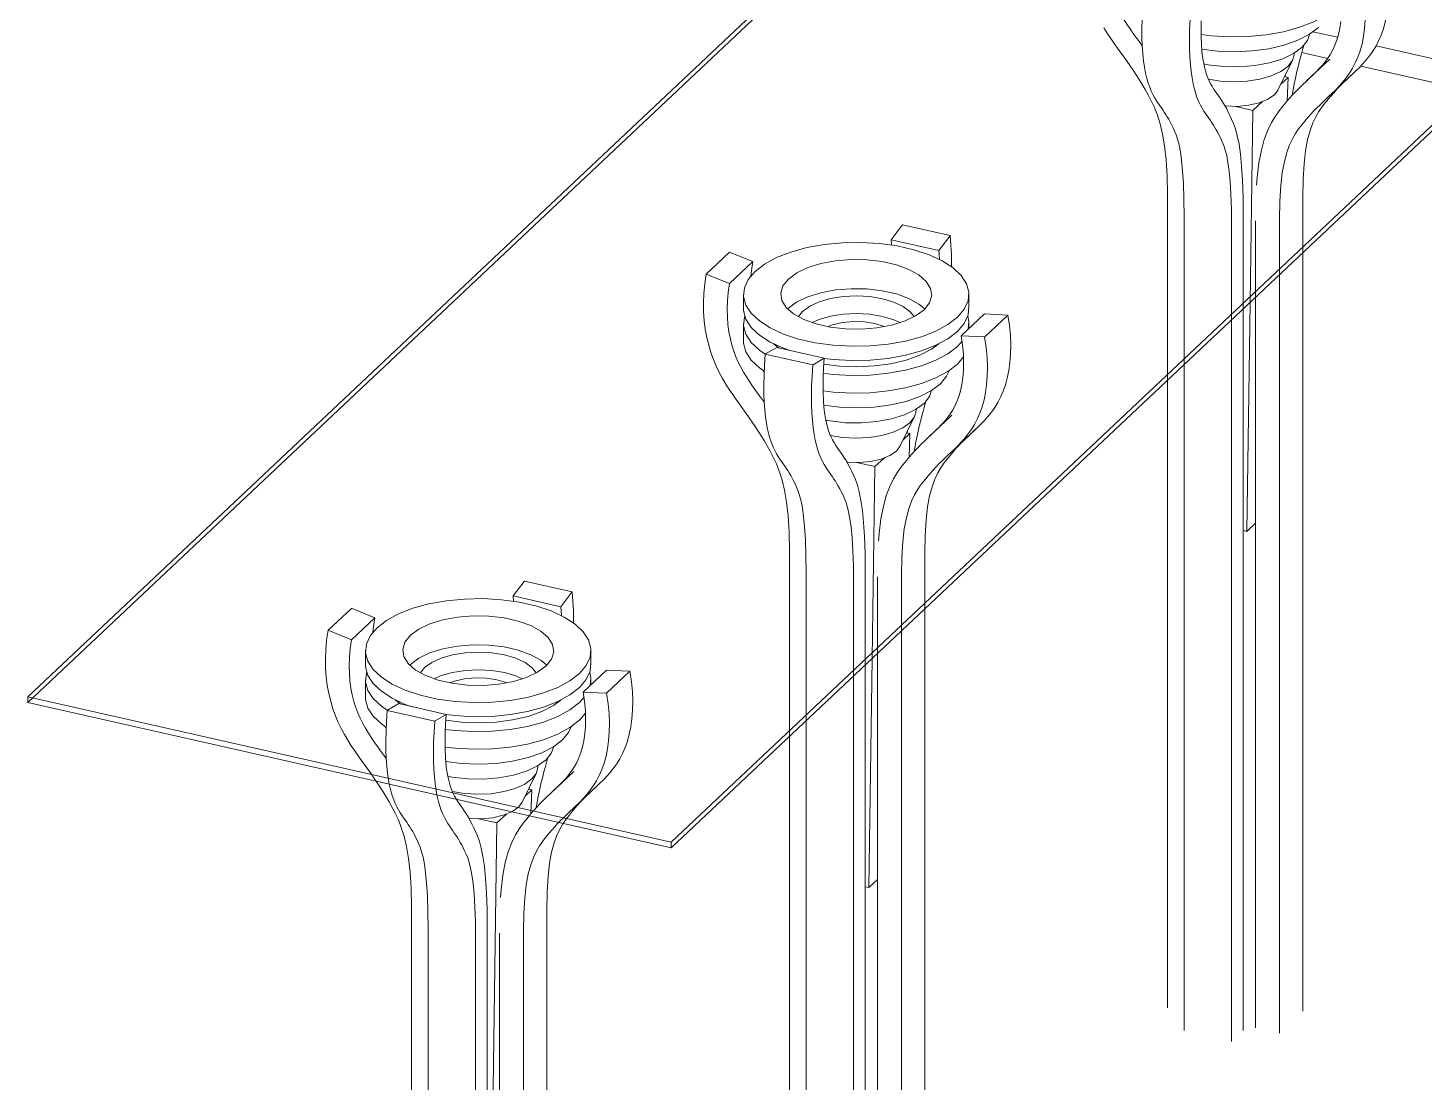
# Model space of a CAD drawing. Header units: millimetres. Extents: x -37866 to 44733, y -22737 to 33386.
# Drawn here: x -10942 to -5679, y -17007 to -13034 of the extents above; entities that cross this region are included whole.
import ezdxf

# ---------------------------------------------------------------- set-up
doc = ezdxf.new("R2010")
doc.units = ezdxf.units.MM
doc.layers.add('A-GENM', color=13, linetype='Continuous', lineweight=9)
doc.layers.add('A-GLAZ-CURT', color=52, linetype='Continuous', lineweight=9)

# ---------------------------------------------------------------- blocks, each defined once
blk = doc.blocks.new('water view - water view-248773-_3D_')
at = {"layer": 'A-GENM'}
for p, q in [((-6097.9, -13048.5), (-6004.7, -13069.6)), ((-5860.1, -13102.2), (-5415.4, -13202.7)), ((-6042.4, -13149.7), (-6140.4, -13127.6)), ((-5491.4, -13274.3), (-5917.7, -13177.9))]:
    blk.add_line(p, q, dxfattribs=at)
blk = doc.blocks.new('Family8 - COLUMN-V61-_3D_')
at = {"layer": 'A-GENM'}
for p, q in [((-6230.1, -13269.4), (-6174.8, -13156.8)), ((-6169.3, -13133.8), (-6169.3, -13129.5)), ((-6034.5, -13151.6), (-6122.3, -13234.4)), ((-6031.6, -13286.4), (-5943.8, -13203.6)), ((-6218.7, -13246.1), (-6192, -13221)), ((-6192, -13221), (-6204.9, -13218)), ((-6201.2, -13210.4), (-6202.9, -13218)), ((-6192, -13221), (-6195.7, -13310.3)), ((-6324, -13345.3), (-6288.7, -13312)), ((-6229.1, -13267.2), (-6243.1, -13286.5)), ((-6393.3, -13329.6), (-6324, -13345.3)), ((-6334.4, -14068.6), (-6324, -13345.3)), ((-6646.6, -13660.8), (-6646.6, -14362.7)), ((-6136.5, -13673.4), (-6136.5, -13882.1)), ((-6584, -14303.7), (-6584, -13746.9)), ((-6404.6, -13787.4), (-6404.6, -14134.7)), ((-6360.7, -14093.3), (-6360.7, -13745.9)), ((-6314.1, -14049.4), (-6314.1, -13760.9)), ((-6224.3, -13964.8), (-6224.3, -13756.2)), ((-6136.5, -13882.1), (-6136.5, -16739.9)), ((-6224.3, -16822.7), (-6224.3, -13964.8)), ((-6314.1, -16802.4), (-6314.1, -14049.4)), ((-6360.7, -16812.4), (-6360.7, -14093.3)), ((-6346.9, -14931.9), (-6334.4, -14068.6)), ((-6404.6, -14134.7), (-6404.6, -16853.9)), ((-6584, -16813.4), (-6584, -14303.7)), ((-6646.6, -14362.7), (-6646.6, -16727.2)), ((-6346.9, -14931.9), (-6360.7, -14928.8)), ((-6314.1, -14901), (-6346.9, -14931.9))]:
    blk.add_line(p, q, dxfattribs=at)
for points in [[(-6886.2, -13034.1, 0), (-6873.4, -13054.5, 0), (-6860.4, -13073.9, 0), (-6847.4, -13092.5, 0), (-6834.6, -13110.4, 0), (-6822.1, -13127.7, 0), (-6810.1, -13144.5, 0), (-6798.4, -13161.1, 0), (-6786.9, -13177.6, 0), (-6775.6, -13194.2, 0), (-6764.4, -13211.2, 0), (-6753.3, -13228.8, 0), (-6742, -13247.2, 0), (-6730.6, -13266.5, 0), (-6719, -13287.1, 0), (-6707.2, -13309.4, 0), (-6695.6, -13334.3, 0), (-6684.5, -13362.8, 0), (-6674.3, -13395.9, 0), (-6665.2, -13434.3, 0), (-6657.5, -13479.1, 0), (-6651.7, -13531.1, 0), (-6647.9, -13591.4, 0), (-6646.6, -13660.8, 0)], [(-6741.2, -13103.1, 0), (-6747.1, -13094.9, 0), (-6759.9, -13077.1, 0), (-6772.7, -13059.4, 0), (-6785, -13041.9, 0), (-6797, -13024.4, 0), (-6808.4, -13006.7, 0), (-6819.3, -12988.7, 0), (-6829.5, -12970.3, 0), (-6839, -12951.1, 0), (-6847.8, -12931.1, 0), (-6855.9, -12909.9, 0), (-6863, -12887.4, 0), (-6869.2, -12863.1, 0), (-6874.3, -12837.4, 0), (-6878.1, -12810.2, 0), (-6880.4, -12781.6, 0), (-6881.1, -12751.7, 0), (-6880, -12720.6, 0), (-6877, -12688.4, 0), (-6871.8, -12655, 0)], [(-5822.8, -12774, 0), (-5817.1, -12813.7, 0), (-5813.5, -12851.4, 0), (-5812.2, -12887.3, 0), (-5812.8, -12921.2, 0), (-5815.3, -12953.2, 0), (-5819.4, -12983.3, 0), (-5825.2, -13011.3, 0), (-5832.3, -13037.4, 0), (-5840.8, -13061.5, 0), (-5850.4, -13083.6, 0), (-5860.9, -13103.8, 0), (-5872.3, -13122.4, 0), (-5884.3, -13139.4, 0), (-5896.9, -13155.1, 0), (-5909.7, -13169.6, 0), (-5922.7, -13183.2, 0), (-5935.7, -13195.9, 0), (-5948.5, -13208.1, 0), (-5956.4, -13215.5, 0)], [(-5992.8, -13010.2, 0), (-5996.6, -13035.7, 0), (-6001.7, -13059.2, 0), (-6007.9, -13080.6, 0), (-6015, -13099.9, 0), (-6023, -13117.5, 0), (-6031.9, -13133.5, 0), (-6041.4, -13148.3, 0), (-6051.6, -13162.2, 0), (-6062.5, -13175.2, 0), (-6073.9, -13187.7, 0), (-6085.8, -13199.8, 0), (-6098.2, -13211.8, 0), (-6111, -13223.7, 0), (-6123.8, -13235.7, 0), (-6136.4, -13247.8, 0), (-6149, -13260, 0), (-6161.5, -13272.6, 0), (-6173.9, -13285.7, 0), (-6186.5, -13299.6, 0), (-6199.1, -13314.2, 0), (-6211.9, -13329.8, 0), (-6224.8, -13346.6, 0), (-6239, -13366.5, 0), (-6253.8, -13390.7, 0), (-6268.2, -13420, 0), (-6281.3, -13454.6, 0), (-6292.5, -13495.2, 0), (-6301.6, -13542.5, 0), (-6308.4, -13597.7, 0), (-6310.7, -13626.5, 0)], [(-6224.3, -13756.2, 0), (-6223, -13687.4, 0), (-6219.2, -13628.8, 0), (-6213.4, -13579.4, 0), (-6205.7, -13538.1, 0), (-6196.6, -13503.8, 0), (-6186.3, -13475.4, 0), (-6175.3, -13451.9, 0), (-6163.7, -13432.2, 0), (-6151.9, -13415.2, 0), (-6140.3, -13399.9, 0), (-6128.9, -13385.7, 0), (-6117.6, -13372.5, 0), (-6106.4, -13359.9, 0), (-6095.3, -13348, 0), (-6084, -13336.4, 0), (-6072.5, -13325.1, 0), (-6060.8, -13313.8, 0), (-6048.8, -13302.4, 0), (-6036.3, -13290.8, 0), (-6023.5, -13278.7, 0), (-6010.5, -13265.9, 0), (-5997.5, -13252.4, 0), (-5984.7, -13237.8, 0), (-5972.2, -13222.1, 0), (-5960.1, -13205.1, 0), (-5948.7, -13186.6, 0), (-5938.2, -13166.3, 0), (-5928.6, -13144.2, 0), (-5920.1, -13120.2, 0), (-5913, -13094.1, 0), (-5907.2, -13066, 0), (-5903.1, -13036, 0), (-5900.6, -13004, 0)], [(-6584, -13746.9, 0), (-6584.6, -13678.4, 0), (-6586.5, -13620.7, 0), (-6589.3, -13572.7, 0), (-6593.1, -13533.2, 0), (-6597.5, -13501, 0), (-6602.6, -13475, 0), (-6608, -13454.1, 0), (-6613.7, -13437.2, 0), (-6619.4, -13423, 0), (-6625.1, -13410.4, 0), (-6630.7, -13398.9, 0), (-6636.2, -13388.3, 0), (-6641.7, -13378.4, 0), (-6647.2, -13369, 0), (-6652.7, -13360.1, 0), (-6658.3, -13351.5, 0), (-6664, -13343, 0), (-6669.9, -13334.5, 0), (-6676, -13325.7, 0), (-6682.3, -13316.6, 0), (-6688.7, -13307, 0), (-6695, -13296.5, 0), (-6701.3, -13284.9, 0), (-6707.4, -13272.2, 0), (-6713.3, -13258, 0), (-6718.9, -13242.1, 0), (-6724.1, -13224.4, 0), (-6728.8, -13204.6, 0), (-6732.9, -13182.5, 0), (-6736.4, -13158.1, 0), (-6739.2, -13131.3, 0), (-6741.3, -13102.3, 0), (-6742.5, -13070.9, 0), (-6742.8, -13037.1, 0), (-6742.1, -13000.9, 0)], [(-6360.7, -13745.9, 0), (-6361.4, -13672.1, 0), (-6363.5, -13609.1, 0), (-6366.8, -13555.5, 0), (-6371.2, -13510.3, 0), (-6376.7, -13472.4, 0), (-6383.2, -13440.8, 0), (-6390.2, -13415, 0), (-6397.5, -13394.2, 0), (-6404.4, -13377.7, 0), (-6410.7, -13364, 0), (-6417, -13351.4, 0), (-6423.2, -13339.7, 0), (-6429.3, -13328.8, 0), (-6435.4, -13318.6, 0), (-6441.5, -13308.9, 0), (-6447.7, -13299.7, 0), (-6453.9, -13290.6, 0), (-6460.1, -13281.6, 0), (-6466.4, -13272.7, 0), (-6472.4, -13263.7, 0), (-6478.3, -13254.4, 0), (-6483.9, -13244.6, 0), (-6489.2, -13234, 0), (-6494.2, -13222.6, 0), (-6498.9, -13210, 0), (-6503.2, -13196.1, 0), (-6507.1, -13180.4, 0), (-6510.6, -13162.7, 0), (-6513.7, -13142.8, 0), (-6516.2, -13120.5, 0), (-6518, -13095.9, 0), (-6519.2, -13068.9, 0), (-6519.5, -13039.5, 0), (-6519, -13007.7, 0)], [(-6561.1, -13002.8, 0), (-6562.8, -13041.4, 0), (-6563.5, -13077.6, 0), (-6563.2, -13111.4, 0), (-6562, -13142.8, 0), (-6559.9, -13171.9, 0), (-6557.1, -13198.6, 0), (-6553.6, -13223, 0), (-6549.5, -13245.1, 0), (-6544.8, -13264.9, 0), (-6539.6, -13282.7, 0), (-6534, -13298.5, 0), (-6528.1, -13312.7, 0), (-6522, -13325.5, 0), (-6515.7, -13337, 0), (-6509.3, -13347.5, 0), (-6503, -13357.2, 0), (-6496.7, -13366.3, 0), (-6490.6, -13375, 0), (-6484.7, -13383.5, 0), (-6479, -13392, 0), (-6473.4, -13400.7, 0), (-6467.8, -13409.6, 0), (-6462.4, -13418.9, 0), (-6456.9, -13428.8, 0), (-6451.4, -13439.4, 0), (-6445.8, -13450.9, 0), (-6440.1, -13463.5, 0), (-6434.3, -13477.7, 0), (-6428.7, -13494.7, 0), (-6423.2, -13515.6, 0), (-6418.2, -13541.5, 0), (-6413.7, -13573.7, 0), (-6410, -13613.2, 0), (-6407.1, -13661.2, 0), (-6405.3, -13718.9, 0), (-6404.6, -13787.4, 0)], [(-6013.2, -12958.5, 0), (-6049.2, -12986.3, 0), (-6094.6, -13011, 0), (-6148.1, -13031.9, 0), (-6208.4, -13048.5, 0), (-6273.8, -13060.2, 0), (-6342.4, -13066.8, 0), (-6412.5, -13068.1, 0), (-6482.1, -13064.1, 0), (-6519.7, -13059.6, 0)], [(-6077.2, -13032.8, 0), (-6111.2, -13058.5, 0), (-6154.8, -13080.9, 0), (-6206.6, -13099.2, 0), (-6264.8, -13112.8, 0), (-6327.4, -13121.2, 0), (-6392.3, -13124.2, 0), (-6457.3, -13121.6, 0), (-6516.7, -13114.2, 0)], [(-6176.1, -13287.8, 0), (-6175.3, -13282.7, 0), (-6169.9, -13251.5, 0), (-6164.2, -13223.9, 0), (-6158.5, -13198.8, 0), (-6152.8, -13175.5, 0), (-6147.2, -13153.5, 0), (-6141.7, -13132.5, 0), (-6136.2, -13112.3, 0), (-6132.5, -13099, 0)], [(-6110.8, -13058.8, 0), (-6118.6, -13081.5, 0), (-6139.1, -13107.3, 0)], [(-6139.1, -13107.3, 0), (-6170.7, -13130.5, 0), (-6212.1, -13150.3, 0), (-6261.5, -13165.6, 0), (-6316.7, -13175.8, 0), (-6375.3, -13180.5, 0), (-6434.7, -13179.5, 0), (-6492.5, -13172.9, 0), (-6510, -13169.6, 0)], [(-6169.3, -13134.5, 0), (-6175.3, -13157.6, 0), (-6192.3, -13179.6, 0)], [(-6192.3, -13179.6, 0), (-6219.4, -13199.2, 0), (-6255.3, -13215.5, 0), (-6298.2, -13227.8, 0), (-6346, -13235.4, 0), (-6396.2, -13237.8, 0), (-6446.3, -13235, 0), (-6492.1, -13227.6, 0)], [(-5973.6, -13231.7, 0), (-5984.7, -13242.3, 0), (-5996.2, -13253.7, 0), (-6007.4, -13265.2, 0), (-6018.6, -13277.2, 0), (-6029.8, -13289.7, 0), (-6041.1, -13303, 0), (-6052.5, -13317.2, 0), (-6064.1, -13332.5, 0), (-6075.9, -13349.5, 0), (-6087.4, -13369.2, 0), (-6098.5, -13392.7, 0), (-6108.8, -13421, 0), (-6117.9, -13455.4, 0), (-6125.5, -13496.7, 0), (-6131.4, -13546.1, 0), (-6135.2, -13604.7, 0), (-6136.5, -13673.4, 0)], [(-6243.1, -13286.5, 0), (-6267.5, -13303.4, 0), (-6300.5, -13316.8, 0), (-6340, -13325.9, 0), (-6383.2, -13329.9, 0), (-6427.1, -13328.6, 0), (-6429.7, -13328.4, 0)]]:
    blk.add_polyline3d(points, dxfattribs=at)
blk = doc.blocks.new('Family8 - COLUMN-V62-_3D_')
at = {"layer": 'A-GENM'}
for p, q in [((-7687.9, -13832.7), (-7645.8, -13778.1)), ((-7645.8, -13778.1), (-7644.6, -13776.5)), ((-7465.3, -13817), (-7644.6, -13776.5)), ((-7687.9, -13832.7), (-7508.6, -13873.3)), ((-7686.1, -13853.3), (-7687.9, -13832.7)), ((-7466.5, -13818.7), (-7508.6, -13873.3)), ((-7465.3, -13817), (-7466.5, -13818.7)), ((-8297.4, -13879.4), (-8385.2, -13962.1)), ((-8297.4, -13879.4), (-8294.8, -13880.4)), ((-8294.8, -13880.4), (-8208.9, -13914.8)), ((-8296.7, -13997.5), (-8208.9, -13914.8)), ((-8382.6, -13963.2), (-8385.2, -13962.1)), ((-8296.7, -13997.5), (-8382.6, -13963.2)), ((-8244.4, -14038.6), (-8244.4, -14087)), ((-7394.9, -14087), (-7394.9, -14038.6)), ((-8244.4, -14087), (-8244.4, -14091.9)), ((-8077.9, -14093.1), (-8075.2, -14090.5)), ((-8037.7, -14122.1), (-8022, -14102.6)), ((-7394.9, -14091.9), (-7394.9, -14087)), ((-8244.4, -14148.3), (-8244.4, -14214.9)), ((-7336.2, -14112), (-7424, -14194.7)), ((-7394.9, -14167.3), (-7394.9, -14148.3)), ((-7336.2, -14112), (-7250.3, -14116.4)), ((-7335.6, -14199.3), (-7247.8, -14116.6)), ((-7250.3, -14116.4), (-7247.8, -14116.6)), ((-7338.1, -14199.2), (-7424, -14194.7)), ((-7335.6, -14199.3), (-7338.1, -14199.2)), ((-8161.3, -14263.1), (-8119.2, -14238.4)), ((-8110.7, -14240.9), (-8133.3, -14223.6)), ((-7939.9, -14279), (-8119.2, -14238.4)), ((-7419.9, -14214.6), (-7438.2, -14234.5)), ((-8162.5, -14263.8), (-8161.3, -14263.1)), ((-8162.5, -14263.8), (-7983.2, -14304.4)), ((-7981.9, -14303.6), (-7983.2, -14304.4)), ((-7939.9, -14279), (-7981.9, -14303.6)), ((-7414.9, -14274.3), (-7438.2, -14301)), ((-8167.9, -14331.5), (-8170.1, -14325.1)), ((-7594.2, -14476.3), (-7594.2, -14472)), ((-7655, -14611.9), (-7599.8, -14499.3)), ((-7459.4, -14494.1), (-7547.3, -14576.9)), ((-7643.7, -14588.6), (-7617, -14563.5)), ((-7617, -14563.5), (-7629.9, -14560.6)), ((-7626.2, -14552.9), (-7627.8, -14560.6)), ((-7617, -14563.5), (-7620.6, -14652.8)), ((-7456.5, -14628.9), (-7368.7, -14546.2)), ((-7654, -14609.7), (-7668.1, -14629)), ((-7818.2, -14672.1), (-7748.9, -14687.8)), ((-7748.9, -14687.8), (-7713.6, -14654.5)), ((-7759.4, -15411.1), (-7748.9, -14687.8)), ((-8071.5, -15003.3), (-8071.5, -15705.2)), ((-7561.4, -15015.9), (-7561.4, -15224.6)), ((-8008.9, -15646.2), (-8008.9, -15089.4)), ((-7785.6, -15435.8), (-7785.6, -15088.5)), ((-7739, -15391.9), (-7739, -15103.4)), ((-7649.2, -15307.3), (-7649.2, -15098.7)), ((-7829.6, -15129.9), (-7829.6, -15477.2)), ((-7561.4, -15224.6), (-7561.4, -18082.4)), ((-7649.2, -18165.2), (-7649.2, -15307.3)), ((-7771.8, -16274.4), (-7759.4, -15411.1)), ((-7739, -18144.9), (-7739, -15391.9)), ((-7785.6, -18155), (-7785.6, -15435.8)), ((-7829.6, -15477.2), (-7829.6, -18196.4)), ((-8008.9, -18155.9), (-8008.9, -15646.2)), ((-8071.5, -15705.2), (-8071.5, -18069.8)), ((-7739, -16243.6), (-7771.8, -16274.4)), ((-7771.8, -16274.4), (-7785.6, -16271.3))]:
    blk.add_line(p, q, dxfattribs=at)
for points in [[(-7460, -13934.9, 0), (-7460, -13923, 0), (-7460.7, -13888.1, 0), (-7462.4, -13852.7, 0), (-7465.3, -13817, 0)], [(-8201.1, -13952.5, 0), (-8165.1, -13924.7, 0), (-8119.7, -13900, 0), (-8066.2, -13879.1, 0), (-8005.9, -13862.5, 0), (-7940.5, -13850.8, 0), (-7871.9, -13844.2, 0), (-7801.8, -13842.8, 0), (-7732.2, -13846.9, 0), (-7665, -13856.1, 0), (-7602, -13870.4, 0), (-7544.9, -13889.2, 0), (-7495.3, -13912.1, 0), (-7454.6, -13938.4, 0), (-7423.8, -13967.5, 0), (-7403.9, -13998.6, 0), (-7395.2, -14030.7, 0), (-7398.2, -14063, 0), (-7412.6, -14094.7, 0), (-7438.2, -14124.8, 0)], [(-7508.6, -13873.3, 0), (-7506, -13905.4, 0), (-7505.9, -13907.2, 0)], [(-8208.9, -13914.8, 0), (-8214.1, -13948.1, 0), (-8216.4, -13970.4, 0)], [(-8075.2, -13980.9, 0), (-8043.6, -13957.6, 0), (-8002.2, -13937.9, 0), (-7952.8, -13922.6, 0), (-7897.6, -13912.4, 0), (-7839, -13907.6, 0), (-7779.6, -13908.6, 0), (-7721.8, -13915.3, 0), (-7668.4, -13927.4, 0), (-7621.6, -13944.3, 0), (-7583.4, -13965.4, 0), (-7555.6, -13989.6, 0), (-7539.3, -14016, 0), (-7535.2, -14043.4, 0), (-7543.6, -14070.6, 0), (-7564, -14096.4, 0)], [(-8385.2, -13962.1, 0), (-8390.9, -13999.2, 0), (-8394.5, -14035.3, 0), (-8395.8, -14070.6, 0), (-8395.2, -14104.8, 0), (-8392.7, -14137.9, 0), (-8388.6, -14169.8, 0), (-8382.8, -14200.5, 0), (-8375.7, -14229.8, 0), (-8367.2, -14257.7, 0), (-8357.6, -14284.1, 0), (-8347.1, -14309.1, 0), (-8335.7, -14332.8, 0), (-8323.7, -14355.3, 0), (-8311.1, -14376.7, 0), (-8298.3, -14397, 0), (-8285.3, -14416.4, 0), (-8272.3, -14435, 0), (-8259.5, -14452.9, 0), (-8247.1, -14470.2, 0), (-8235, -14487, 0), (-8223.3, -14503.6, 0), (-8211.8, -14520.1, 0), (-8200.6, -14536.8, 0), (-8189.4, -14553.8, 0), (-8178.2, -14571.3, 0), (-8166.9, -14589.7, 0), (-8155.5, -14609, 0), (-8143.9, -14629.6, 0), (-8132.1, -14651.9, 0), (-8120.6, -14676.8, 0), (-8109.5, -14705.4, 0), (-8099.2, -14738.4, 0), (-8090.1, -14776.8, 0), (-8082.5, -14821.6, 0), (-8076.6, -14873.6, 0), (-8072.8, -14933.9, 0), (-8071.5, -15003.3, 0)], [(-8166.1, -14445.7, 0), (-8172, -14437.4, 0), (-8184.9, -14419.6, 0), (-8197.6, -14401.9, 0), (-8210, -14384.4, 0), (-8221.9, -14366.9, 0), (-8233.3, -14349.2, 0), (-8244.2, -14331.2, 0), (-8254.4, -14312.8, 0), (-8264, -14293.6, 0), (-8272.8, -14273.6, 0), (-8280.8, -14252.5, 0), (-8287.9, -14229.9, 0), (-8294.1, -14205.7, 0), (-8299.2, -14179.9, 0), (-8303, -14152.7, 0), (-8305.3, -14124.1, 0), (-8306, -14094.2, 0), (-8305, -14063.1, 0), (-8301.9, -14030.9, 0), (-8296.7, -13997.5, 0)], [(-7438.2, -14124.8, 0), (-7474.1, -14152.6, 0), (-7519.5, -14177.3, 0), (-7573, -14198.2, 0), (-7633.3, -14214.8, 0), (-7698.7, -14226.5, 0), (-7767.4, -14233.1, 0), (-7837.5, -14234.4, 0), (-7907.1, -14230.4, 0), (-7974.3, -14221.2, 0), (-8037.3, -14206.9, 0), (-8094.3, -14188.1, 0), (-8143.9, -14165.2, 0), (-8184.6, -14138.8, 0), (-8215.4, -14109.8, 0), (-8235.4, -14078.7, 0), (-8244, -14046.6, 0), (-8241.1, -14014.3, 0), (-8226.6, -13982.6, 0), (-8201.1, -13952.5, 0)], [(-7564, -14096.4, 0), (-7595.6, -14119.7, 0), (-7637, -14139.4, 0), (-7686.4, -14154.7, 0), (-7741.6, -14164.9, 0), (-7800.2, -14169.7, 0), (-7859.7, -14168.6, 0), (-7917.4, -14162, 0), (-7970.8, -14149.9, 0), (-8017.7, -14133, 0), (-8055.8, -14111.9, 0), (-8083.7, -14087.6, 0), (-8100, -14061.2, 0), (-8104, -14033.8, 0), (-8095.7, -14006.7, 0), (-8075.2, -13980.9, 0)], [(-8075.2, -14090.5, 0), (-8043.6, -14067.3, 0), (-8002.2, -14047.6, 0), (-7952.8, -14032.2, 0), (-7897.6, -14022, 0), (-7839, -14017.3, 0), (-7779.6, -14018.3, 0), (-7721.8, -14025, 0), (-7668.4, -14037, 0), (-7621.6, -14054, 0), (-7583.4, -14075, 0), (-7560.9, -14093.5, 0)], [(-8022, -14102.6, 0), (-7994.9, -14082.9, 0), (-7959, -14066.6, 0), (-7916.1, -14054.3, 0), (-7868.3, -14046.8, 0), (-7818.1, -14044.3, 0), (-7768, -14047.1, 0), (-7720.5, -14054.9, 0), (-7677.9, -14067.4, 0), (-7642.5, -14084, 0), (-7615.9, -14103.8, 0), (-7601.2, -14122.5, 0)], [(-8244.3, -14089.3, 0), (-8244, -14099.8, 0), (-8235.4, -14132, 0), (-8215.4, -14163, 0), (-8184.6, -14192.1, 0), (-8143.9, -14218.4, 0), (-8094.3, -14241.3, 0), (-8069, -14250.5, 0)], [(-7438.2, -14178.1, 0), (-7412.6, -14147.9, 0), (-7398.2, -14116.2, 0), (-7395.2, -14083.9, 0)], [(-8162.8, -14263.7, 0), (-8184.6, -14248.5, 0), (-8215.4, -14219.4, 0), (-8235.4, -14188.4, 0), (-8244, -14156.3, 0), (-8241.1, -14123.9, 0), (-8239.6, -14119, 0)], [(-7985.6, -14144.5, 0), (-7959, -14133.1, 0), (-7916.1, -14120.9, 0), (-7868.3, -14113.3, 0), (-7818.1, -14110.9, 0), (-7768, -14113.6, 0), (-7720.5, -14121.5, 0), (-7677.9, -14134, 0), (-7653.7, -14144.4, 0)], [(-7925.7, -14159.8, 0), (-7908.6, -14153.7, 0), (-7871.3, -14145.2, 0), (-7830.5, -14141.4, 0), (-7788.9, -14142.6, 0), (-7749.4, -14148.7, 0), (-7714.7, -14159.4, 0)], [(-7399, -14121, 0), (-7395.2, -14140.3, 0), (-7397.5, -14170.1, 0)], [(-7247.8, -14116.6, 0), (-7242, -14156.2, 0), (-7238.5, -14193.9, 0), (-7237.1, -14229.8, 0), (-7237.7, -14263.7, 0), (-7240.2, -14295.7, 0), (-7244.4, -14325.8, 0), (-7250.1, -14353.9, 0), (-7257.3, -14379.9, 0), (-7265.7, -14404, 0), (-7275.3, -14426.1, 0), (-7285.9, -14446.3, 0), (-7297.2, -14464.9, 0), (-7309.3, -14481.9, 0), (-7321.8, -14497.6, 0), (-7334.6, -14512.1, 0), (-7347.6, -14525.7, 0), (-7360.6, -14538.5, 0), (-7373.4, -14550.6, 0), (-7381.4, -14558, 0)], [(-7940.5, -14279.7, 0), (-7907.1, -14283.6, 0), (-7837.5, -14287.7, 0), (-7767.4, -14286.4, 0), (-7698.7, -14279.7, 0), (-7633.3, -14268, 0), (-7573, -14251.4, 0), (-7519.5, -14230.5, 0), (-7474.1, -14205.9, 0), (-7438.2, -14178.1, 0)], [(-7424, -14194.7, 0), (-7418.8, -14230.4, 0), (-7415.8, -14264, 0), (-7414.7, -14295.6, 0), (-7415.4, -14325.2, 0), (-7417.7, -14352.7, 0), (-7421.5, -14378.2, 0), (-7426.6, -14401.7, 0), (-7432.8, -14423.1, 0), (-7440, -14442.4, 0), (-7448, -14460, 0), (-7456.8, -14476, 0), (-7466.3, -14490.9, 0), (-7476.6, -14504.7, 0), (-7487.4, -14517.8, 0), (-7498.8, -14530.3, 0), (-7510.8, -14542.4, 0), (-7523.2, -14554.3, 0), (-7535.9, -14566.2, 0), (-7548.7, -14578.2, 0), (-7561.4, -14590.3, 0), (-7573.9, -14602.5, 0), (-7586.4, -14615.1, 0), (-7598.9, -14628.3, 0), (-7611.4, -14642.1, 0), (-7624, -14656.7, 0), (-7636.8, -14672.4, 0), (-7649.8, -14689.1, 0), (-7663.9, -14709, 0), (-7678.7, -14733.3, 0), (-7693.1, -14762.5, 0), (-7706.2, -14797.1, 0), (-7717.4, -14837.7, 0), (-7726.5, -14885.1, 0), (-7733.3, -14940.2, 0), (-7735.6, -14969, 0)], [(-7649.2, -15098.7, 0), (-7647.9, -15029.9, 0), (-7644.2, -14971.3, 0), (-7638.3, -14921.9, 0), (-7630.6, -14880.6, 0), (-7621.5, -14846.3, 0), (-7611.3, -14817.9, 0), (-7600.2, -14794.4, 0), (-7588.6, -14774.7, 0), (-7576.8, -14757.7, 0), (-7565.2, -14742.4, 0), (-7553.8, -14728.2, 0), (-7542.6, -14715, 0), (-7531.4, -14702.4, 0), (-7520.2, -14690.5, 0), (-7508.9, -14678.9, 0), (-7497.5, -14667.6, 0), (-7485.7, -14656.3, 0), (-7473.7, -14645, 0), (-7461.2, -14633.3, 0), (-7448.4, -14621.2, 0), (-7435.4, -14608.4, 0), (-7422.5, -14594.9, 0), (-7409.6, -14580.3, 0), (-7397.1, -14564.7, 0), (-7385.1, -14547.6, 0), (-7373.7, -14529.1, 0), (-7363.1, -14508.9, 0), (-7353.5, -14486.8, 0), (-7345.1, -14462.7, 0), (-7337.9, -14436.6, 0), (-7332.2, -14408.5, 0), (-7328, -14378.5, 0), (-7325.5, -14346.5, 0), (-7324.9, -14312.5, 0), (-7326.3, -14276.7, 0), (-7329.8, -14238.9, 0), (-7335.6, -14199.3, 0)], [(-8167.5, -14327.3, 0), (-8184.6, -14315.1, 0), (-8215.4, -14286, 0), (-8235.4, -14254.9, 0), (-8244, -14222.8, 0), (-8244.3, -14212.3, 0)], [(-7438.2, -14234.5, 0), (-7474.1, -14262.3, 0), (-7519.5, -14287, 0), (-7573, -14307.9, 0), (-7633.3, -14324.4, 0), (-7698.7, -14336.1, 0), (-7767.4, -14342.8, 0), (-7837.5, -14344.1, 0), (-7907.1, -14340.1, 0), (-7943.7, -14335.7, 0)], [(-7506.4, -14224, 0), (-7536.1, -14245.7, 0), (-7579.7, -14268.1, 0), (-7631.5, -14286.4, 0), (-7689.7, -14300, 0), (-7752.4, -14308.4, 0), (-7817.3, -14311.4, 0), (-7882.3, -14308.8, 0), (-7941.5, -14301.4, 0)], [(-8008.9, -15089.4, 0), (-8009.5, -15020.9, 0), (-8011.4, -14963.2, 0), (-8014.3, -14915.2, 0), (-8018, -14875.7, 0), (-8022.5, -14843.5, 0), (-8027.5, -14817.6, 0), (-8032.9, -14796.7, 0), (-8038.6, -14779.7, 0), (-8044.3, -14765.5, 0), (-8050, -14752.9, 0), (-8055.6, -14741.4, 0), (-8061.1, -14730.8, 0), (-8066.6, -14720.9, 0), (-8072.1, -14711.6, 0), (-8077.6, -14702.7, 0), (-8083.2, -14694, 0), (-8089, -14685.5, 0), (-8094.9, -14677, 0), (-8101, -14668.3, 0), (-8107.2, -14659.2, 0), (-8113.6, -14649.5, 0), (-8120, -14639, 0), (-8126.2, -14627.5, 0), (-8132.4, -14614.7, 0), (-8138.3, -14600.5, 0), (-8143.8, -14584.7, 0), (-8149, -14566.9, 0), (-8153.7, -14547.1, 0), (-8157.8, -14525, 0), (-8161.4, -14500.6, 0), (-8164.2, -14473.9, 0), (-8166.2, -14444.8, 0), (-8167.4, -14413.4, 0), (-8167.7, -14379.6, 0), (-8167, -14343.4, 0), (-8165.3, -14304.8, 0), (-8162.5, -14263.8, 0)], [(-7983.2, -14304.4, 0), (-7986, -14345.4, 0), (-7987.7, -14383.9, 0), (-7988.4, -14420.1, 0), (-7988.1, -14453.9, 0), (-7986.9, -14485.3, 0), (-7984.8, -14514.4, 0), (-7982, -14541.1, 0), (-7978.5, -14565.5, 0), (-7974.4, -14587.6, 0), (-7969.7, -14607.4, 0), (-7964.5, -14625.2, 0), (-7958.9, -14641, 0), (-7953.1, -14655.2, 0), (-7946.9, -14668, 0), (-7940.6, -14679.5, 0), (-7934.3, -14690, 0), (-7927.9, -14699.7, 0), (-7921.6, -14708.8, 0), (-7915.5, -14717.5, 0), (-7909.6, -14726, 0), (-7903.9, -14734.5, 0), (-7898.3, -14743.2, 0), (-7892.8, -14752.1, 0), (-7887.3, -14761.4, 0), (-7881.8, -14771.3, 0), (-7876.3, -14781.9, 0), (-7870.7, -14793.4, 0), (-7865, -14806, 0), (-7859.3, -14820.2, 0), (-7853.6, -14837.2, 0), (-7848.2, -14858.1, 0), (-7843.1, -14884, 0), (-7838.7, -14916.2, 0), (-7834.9, -14955.7, 0), (-7832.1, -15003.8, 0), (-7830.2, -15061.4, 0), (-7829.6, -15129.9, 0)], [(-7438.2, -14301, 0), (-7474.1, -14328.8, 0), (-7519.5, -14353.5, 0), (-7573, -14374.4, 0), (-7633.3, -14391, 0), (-7698.7, -14402.7, 0), (-7767.4, -14409.3, 0), (-7837.5, -14410.6, 0), (-7907.1, -14406.6, 0), (-7944.6, -14402.1, 0)], [(-7785.6, -15088.5, 0), (-7786.3, -15014.6, 0), (-7788.4, -14951.6, 0), (-7791.7, -14898.1, 0), (-7796.2, -14852.8, 0), (-7801.7, -14814.9, 0), (-7808.1, -14783.4, 0), (-7815.1, -14757.5, 0), (-7822.4, -14736.7, 0), (-7829.3, -14720.2, 0), (-7835.7, -14706.5, 0), (-7841.9, -14693.9, 0), (-7848.1, -14682.2, 0), (-7854.2, -14671.3, 0), (-7860.4, -14661.1, 0), (-7866.5, -14651.5, 0), (-7872.6, -14642.2, 0), (-7878.8, -14633.1, 0), (-7885.1, -14624.1, 0), (-7891.3, -14615.2, 0), (-7897.4, -14606.2, 0), (-7903.2, -14596.9, 0), (-7908.8, -14587.1, 0), (-7914.1, -14576.6, 0), (-7919.1, -14565.1, 0), (-7923.8, -14552.5, 0), (-7928.1, -14538.6, 0), (-7932.1, -14522.9, 0), (-7935.6, -14505.3, 0), (-7938.6, -14485.3, 0), (-7941.1, -14463, 0), (-7942.9, -14438.4, 0), (-7944.1, -14411.5, 0), (-7944.4, -14382.1, 0), (-7943.9, -14350.2, 0), (-7942.4, -14315.8, 0), (-7939.9, -14279, 0)], [(-7469.5, -14326.3, 0), (-7478.9, -14347.2, 0), (-7502.1, -14375.3, 0)], [(-7502.1, -14375.3, 0), (-7536.1, -14401, 0), (-7579.7, -14423.4, 0), (-7631.5, -14441.7, 0), (-7689.7, -14455.3, 0), (-7752.4, -14463.7, 0), (-7817.3, -14466.7, 0), (-7882.3, -14464.1, 0), (-7941.7, -14456.7, 0)], [(-7535.7, -14401.3, 0), (-7543.6, -14424, 0), (-7564, -14449.8, 0)], [(-7564, -14449.8, 0), (-7595.6, -14473.1, 0), (-7637, -14492.8, 0), (-7686.4, -14508.1, 0), (-7741.6, -14518.3, 0), (-7800.2, -14523.1, 0), (-7859.7, -14522.1, 0), (-7917.4, -14515.4, 0), (-7934.9, -14512.1, 0)], [(-7601.1, -14630.3, 0), (-7600.3, -14625.2, 0), (-7594.8, -14594, 0), (-7589.2, -14566.4, 0), (-7583.4, -14541.3, 0), (-7577.7, -14518, 0), (-7572.1, -14496, 0), (-7566.6, -14475, 0), (-7561.1, -14454.8, 0), (-7557.4, -14441.5, 0)], [(-7617.2, -14522.1, 0), (-7644.3, -14541.7, 0), (-7680.2, -14558.1, 0), (-7723.2, -14570.3, 0), (-7770.9, -14577.9, 0), (-7821.1, -14580.3, 0), (-7871.2, -14577.6, 0), (-7917.1, -14570.1, 0)], [(-7594.2, -14477, 0), (-7600.2, -14500.1, 0), (-7617.2, -14522.1, 0)], [(-7398.5, -14574.2, 0), (-7409.6, -14584.9, 0), (-7421.1, -14596.2, 0), (-7432.4, -14607.7, 0), (-7443.6, -14619.7, 0), (-7454.7, -14632.2, 0), (-7466, -14645.5, 0), (-7477.4, -14659.7, 0), (-7489, -14675, 0), (-7500.8, -14692, 0), (-7512.4, -14711.7, 0), (-7523.5, -14735.2, 0), (-7533.7, -14763.6, 0), (-7542.8, -14797.9, 0), (-7550.5, -14839.2, 0), (-7556.3, -14888.6, 0), (-7560.1, -14947.2, 0), (-7561.4, -15015.9, 0)], [(-7668.1, -14629, 0), (-7692.4, -14645.9, 0), (-7725.5, -14659.4, 0), (-7764.9, -14668.4, 0), (-7808.1, -14672.4, 0), (-7852.1, -14671.1, 0), (-7854.7, -14670.9, 0)]]:
    blk.add_polyline3d(points, dxfattribs=at)
blk = doc.blocks.new('Family8 - COLUMN-V63-_3D_')
at = {"layer": 'A-GENM'}
for p, q in [((-9112.8, -15175.3), (-9070.8, -15120.7)), ((-9070.8, -15120.7), (-9069.5, -15119)), ((-8890.2, -15159.6), (-9069.5, -15119)), ((-9112.8, -15175.3), (-8933.5, -15215.8)), ((-9111.1, -15195.8), (-9112.8, -15175.3)), ((-8891.4, -15161.2), (-8933.5, -15215.8)), ((-8890.2, -15159.6), (-8891.4, -15161.2)), ((-9722.3, -15221.9), (-9810.1, -15304.7)), ((-9722.3, -15221.9), (-9719.7, -15222.9)), ((-9721.7, -15340), (-9633.8, -15257.3)), ((-9719.7, -15222.9), (-9633.8, -15257.3)), ((-9807.6, -15305.7), (-9810.1, -15304.7)), ((-9721.7, -15340), (-9807.6, -15305.7)), ((-9669.3, -15381.2), (-9669.3, -15429.5)), ((-8819.8, -15429.5), (-8819.8, -15381.2)), ((-9669.3, -15429.5), (-9669.3, -15434.4)), ((-9502.8, -15435.6), (-9500.2, -15433)), ((-9462.7, -15464.6), (-9447, -15445.1)), ((-8761.1, -15454.5), (-8849, -15537.2)), ((-8819.8, -15434.4), (-8819.8, -15429.5)), ((-8761.1, -15454.5), (-8675.2, -15458.9)), ((-8760.5, -15541.8), (-8672.7, -15459.1)), ((-8675.2, -15458.9), (-8672.7, -15459.1)), ((-9669.3, -15490.8), (-9669.3, -15557.4)), ((-8819.8, -15509.8), (-8819.8, -15490.8)), ((-9535.6, -15583.4), (-9558.2, -15566.1)), ((-8844.9, -15557.1), (-8863.1, -15577)), ((-8763.1, -15541.7), (-8849, -15537.2)), ((-8760.5, -15541.8), (-8763.1, -15541.7)), ((-9587.4, -15606.4), (-9586.2, -15605.6)), ((-9587.4, -15606.4), (-9408.1, -15646.9)), ((-9586.2, -15605.6), (-9544.1, -15581)), ((-9364.8, -15621.5), (-9544.1, -15581)), ((-9364.8, -15621.5), (-9406.9, -15646.1)), ((-8839.8, -15616.8), (-8863.1, -15643.6)), ((-9592.9, -15674), (-9595, -15667.6)), ((-9406.9, -15646.1), (-9408.1, -15646.9)), ((-9019.2, -15818.8), (-9019.2, -15814.5)), ((-8884.4, -15836.6), (-8972.2, -15919.4)), ((-9080, -15954.4), (-9024.7, -15841.8)), ((-8881.5, -15971.4), (-8793.7, -15888.7)), ((-9068.6, -15931.2), (-9041.9, -15906)), ((-9041.9, -15906), (-9054.8, -15903.1)), ((-9051.1, -15895.4), (-9052.8, -15903.1)), ((-9041.9, -15906), (-9045.6, -15995.3)), ((-9173.8, -16030.3), (-9138.5, -15997)), ((-9079, -15952.2), (-9093, -15971.5)), ((-9243.1, -16014.6), (-9173.8, -16030.3)), ((-9196.8, -17617), (-9173.8, -16030.3)), ((-9496.5, -16345.8), (-9496.5, -19412.3)), ((-8986.3, -16358.5), (-8986.3, -19425)), ((-9433.8, -19498.4), (-9433.8, -16431.9)), ((-9254.5, -16472.4), (-9254.5, -19538.9)), ((-9210.5, -19497.5), (-9210.5, -16431)), ((-9164, -19487.4), (-9164, -16445.9)), ((-9074.2, -19507.7), (-9074.2, -16441.2))]:
    blk.add_line(p, q, dxfattribs=at)
for points in [[(-9626, -15295, 0), (-9590.1, -15267.2, 0), (-9544.7, -15242.5, 0), (-9491.1, -15221.6, 0), (-9430.8, -15205, 0), (-9365.5, -15193.3, 0), (-9296.8, -15186.7, 0), (-9226.7, -15185.4, 0), (-9157.1, -15189.4, 0), (-9089.9, -15198.6, 0), (-9026.9, -15212.9, 0), (-8969.8, -15231.7, 0), (-8920.3, -15254.6, 0), (-8879.5, -15281, 0), (-8848.8, -15310, 0), (-8828.8, -15341.1, 0), (-8820.2, -15373.2, 0), (-8823.1, -15405.5, 0), (-8837.6, -15437.2, 0), (-8863.1, -15467.3, 0)], [(-8885, -15277.4, 0), (-8885, -15265.5, 0), (-8885.6, -15230.6, 0), (-8887.4, -15195.2, 0), (-8890.2, -15159.6, 0)], [(-9633.8, -15257.3, 0), (-9639, -15290.6, 0), (-9641.3, -15312.4, 0)], [(-9500.2, -15323.4, 0), (-9468.5, -15300.1, 0), (-9427.1, -15280.4, 0), (-9377.8, -15265.1, 0), (-9322.6, -15254.9, 0), (-9263.9, -15250.1, 0), (-9204.5, -15251.1, 0), (-9146.8, -15257.8, 0), (-9093.3, -15269.9, 0), (-9046.5, -15286.8, 0), (-9008.3, -15307.9, 0), (-8980.5, -15332.2, 0), (-8964.2, -15358.6, 0), (-8960.1, -15385.9, 0), (-8968.5, -15413.1, 0), (-8988.9, -15438.9, 0)], [(-8933.5, -15215.8, 0), (-8931, -15247.9, 0), (-8930.9, -15249.7, 0)], [(-9810.1, -15304.7, 0), (-9815.9, -15341.7, 0), (-9819.4, -15377.8, 0), (-9820.8, -15413.1, 0), (-9820.1, -15447.3, 0), (-9817.7, -15480.4, 0), (-9813.5, -15512.3, 0), (-9807.8, -15543, 0), (-9800.6, -15572.3, 0), (-9792.2, -15600.2, 0), (-9782.6, -15626.7, 0), (-9772, -15651.7, 0), (-9760.6, -15675.3, 0), (-9748.6, -15697.8, 0), (-9736.1, -15719.2, 0), (-9723.2, -15739.5, 0), (-9710.2, -15758.9, 0), (-9697.3, -15777.5, 0), (-9684.5, -15795.4, 0), (-9672, -15812.7, 0), (-9659.9, -15829.6, 0), (-9648.2, -15846.1, 0), (-9636.8, -15862.6, 0), (-9629.3, -15873.6, 0)], [(-8863.1, -15467.3, 0), (-8899, -15495.1, 0), (-8944.4, -15519.8, 0), (-8998, -15540.7, 0), (-9058.3, -15557.3, 0), (-9123.6, -15569, 0), (-9192.3, -15575.6, 0), (-9262.4, -15576.9, 0), (-9332, -15572.9, 0), (-9399.2, -15563.7, 0), (-9462.2, -15549.4, 0), (-9519.3, -15530.6, 0), (-9568.8, -15507.7, 0), (-9609.6, -15481.4, 0), (-9640.3, -15452.3, 0), (-9660.3, -15421.2, 0), (-9668.9, -15389.1, 0), (-9666, -15356.8, 0), (-9651.5, -15325.1, 0), (-9626, -15295, 0)], [(-9591.1, -15788.2, 0), (-9597, -15779.9, 0), (-9609.8, -15762.1, 0), (-9622.5, -15744.4, 0), (-9634.9, -15726.9, 0), (-9646.8, -15709.4, 0), (-9658.3, -15691.7, 0), (-9669.1, -15673.8, 0), (-9679.4, -15655.3, 0), (-9688.9, -15636.1, 0), (-9697.7, -15616.1, 0), (-9705.7, -15595, 0), (-9712.9, -15572.4, 0), (-9719.1, -15548.2, 0), (-9724.2, -15522.4, 0), (-9727.9, -15495.2, 0), (-9730.3, -15466.6, 0), (-9731, -15436.7, 0), (-9729.9, -15405.6, 0), (-9726.8, -15373.4, 0), (-9721.7, -15340, 0)], [(-8988.9, -15438.9, 0), (-9020.6, -15462.2, 0), (-9062, -15481.9, 0), (-9111.3, -15497.2, 0), (-9166.5, -15507.4, 0), (-9225.2, -15512.2, 0), (-9284.6, -15511.2, 0), (-9342.3, -15504.5, 0), (-9395.8, -15492.4, 0), (-9442.6, -15475.5, 0), (-9480.8, -15454.4, 0), (-9508.6, -15430.2, 0), (-9524.9, -15403.7, 0), (-9529, -15376.4, 0), (-9520.6, -15349.2, 0), (-9500.2, -15323.4, 0)], [(-9500.2, -15433, 0), (-9468.5, -15409.8, 0), (-9427.1, -15390.1, 0), (-9377.8, -15374.8, 0), (-9322.6, -15364.5, 0), (-9263.9, -15359.8, 0), (-9204.5, -15360.8, 0), (-9146.8, -15367.5, 0), (-9093.3, -15379.6, 0), (-9046.5, -15396.5, 0), (-9008.3, -15417.5, 0), (-8985.9, -15436.1, 0)], [(-9447, -15445.1, 0), (-9419.8, -15425.4, 0), (-9383.9, -15409.1, 0), (-9341, -15396.8, 0), (-9293.3, -15389.3, 0), (-9243.1, -15386.8, 0), (-9192.9, -15389.6, 0), (-9145.4, -15397.4, 0), (-9102.9, -15409.9, 0), (-9067.4, -15426.5, 0), (-9040.8, -15446.3, 0), (-9026.2, -15465.1, 0)], [(-9669.2, -15431.8, 0), (-9668.9, -15442.4, 0), (-9660.3, -15474.5, 0), (-9640.3, -15505.5, 0), (-9609.6, -15534.6, 0), (-9568.8, -15560.9, 0), (-9519.3, -15583.8, 0), (-9493.9, -15593, 0)], [(-9587.7, -15606.2, 0), (-9609.6, -15591, 0), (-9640.3, -15561.9, 0), (-9660.3, -15530.9, 0), (-9668.9, -15498.8, 0), (-9666, -15466.4, 0), (-9664.5, -15461.5, 0)], [(-9410.5, -15487, 0), (-9383.9, -15475.6, 0), (-9341, -15463.4, 0), (-9293.3, -15455.8, 0), (-9243.1, -15453.4, 0), (-9192.9, -15456.1, 0), (-9145.4, -15464, 0), (-9102.9, -15476.5, 0), (-9078.7, -15487, 0)], [(-8863.1, -15520.6, 0), (-8837.6, -15490.4, 0), (-8823.1, -15458.8, 0), (-8820.2, -15426.4, 0)], [(-8824, -15463.5, 0), (-8820.2, -15482.8, 0), (-8822.4, -15512.6, 0)], [(-8672.7, -15459.1, 0), (-8666.9, -15498.7, 0), (-8663.4, -15536.5, 0), (-8662, -15572.3, 0), (-8662.7, -15606.2, 0), (-8665.1, -15638.2, 0), (-8669.3, -15668.3, 0), (-8675, -15696.4, 0), (-8682.2, -15722.5, 0), (-8690.6, -15746.5, 0), (-8700.2, -15768.6, 0), (-8710.8, -15788.9, 0), (-8722.2, -15807.4, 0), (-8734.2, -15824.4, 0), (-8746.7, -15840.1, 0), (-8759.6, -15854.7, 0), (-8772.6, -15868.2, 0), (-8785.5, -15881, 0), (-8798.3, -15893.1, 0), (-8806.3, -15900.5, 0)], [(-9365.4, -15622.2, 0), (-9332, -15626.2, 0), (-9262.4, -15630.2, 0), (-9192.3, -15628.9, 0), (-9123.6, -15622.2, 0), (-9058.3, -15610.5, 0), (-8998, -15594, 0), (-8944.4, -15573.1, 0), (-8899, -15548.4, 0), (-8863.1, -15520.6, 0)], [(-9350.6, -15502.3, 0), (-9333.6, -15496.3, 0), (-9296.3, -15487.7, 0), (-9255.4, -15483.9, 0), (-9213.8, -15485.1, 0), (-9174.4, -15491.2, 0), (-9139.7, -15501.9, 0)], [(-9592.4, -15669.8, 0), (-9609.6, -15657.6, 0), (-9640.3, -15628.5, 0), (-9660.3, -15597.5, 0), (-9668.9, -15565.3, 0), (-9669.2, -15554.8, 0)], [(-8863.1, -15577, 0), (-8899, -15604.8, 0), (-8944.4, -15629.5, 0), (-8998, -15650.4, 0), (-9058.3, -15666.9, 0), (-9123.6, -15678.7, 0), (-9192.3, -15685.3, 0), (-9262.4, -15686.6, 0), (-9332, -15682.6, 0), (-9368.6, -15678.2, 0)], [(-8931.4, -15566.5, 0), (-8961, -15588.2, 0), (-9004.7, -15610.6, 0), (-9056.5, -15628.9, 0), (-9114.7, -15642.5, 0), (-9177.3, -15650.9, 0), (-9242.2, -15653.9, 0), (-9307.2, -15651.3, 0), (-9366.4, -15643.9, 0)], [(-8849, -15537.2, 0), (-8843.8, -15572.9, 0), (-8840.7, -15606.5, 0), (-8839.6, -15638.1, 0), (-8840.3, -15667.7, 0), (-8842.7, -15695.2, 0), (-8846.5, -15720.7, 0), (-8851.5, -15744.2, 0), (-8857.7, -15765.6, 0), (-8864.9, -15785, 0), (-8872.9, -15802.5, 0), (-8881.7, -15818.5, 0), (-8891.3, -15833.4, 0), (-8901.5, -15847.2, 0), (-8912.3, -15860.3, 0), (-8923.8, -15872.8, 0), (-8935.7, -15884.9, 0), (-8948.1, -15896.8, 0), (-8960.8, -15908.7, 0), (-8973.7, -15920.8, 0), (-8986.3, -15932.8, 0), (-8998.8, -15945, 0), (-9011.3, -15957.6, 0), (-9023.8, -15970.8, 0), (-9036.4, -15984.6, 0)], [(-8922.4, -16010.1, 0), (-8910.7, -15998.8, 0), (-8898.6, -15987.5, 0), (-8886.2, -15975.8, 0), (-8873.4, -15963.7, 0), (-8860.4, -15951, 0), (-8847.4, -15937.4, 0), (-8834.5, -15922.9, 0), (-8822, -15907.2, 0), (-8810, -15890.1, 0), (-8798.6, -15871.6, 0), (-8788, -15851.4, 0), (-8778.5, -15829.3, 0), (-8770, -15805.2, 0), (-8762.8, -15779.1, 0), (-8757.1, -15751, 0), (-8752.9, -15721, 0), (-8750.5, -15689, 0), (-8749.9, -15655, 0), (-8751.2, -15619.2, 0), (-8754.7, -15581.4, 0), (-8760.5, -15541.8, 0)], [(-9579.6, -15885.1, 0), (-9582.8, -15867.5, 0), (-9586.3, -15843.1, 0), (-9589.1, -15816.4, 0), (-9591.1, -15787.3, 0), (-9592.4, -15755.9, 0), (-9592.7, -15722.1, 0), (-9592, -15685.9, 0), (-9590.3, -15647.3, 0), (-9587.4, -15606.4, 0)], [(-9326.5, -15942.1, 0), (-9328.2, -15939.4, 0), (-9333.8, -15929.6, 0), (-9339.1, -15919.1, 0), (-9344.1, -15907.6, 0), (-9348.8, -15895.1, 0), (-9353.1, -15881.1, 0), (-9357, -15865.4, 0), (-9360.5, -15847.8, 0), (-9363.5, -15827.8, 0), (-9366, -15805.6, 0), (-9367.9, -15781, 0), (-9369, -15754, 0), (-9369.4, -15724.6, 0), (-9368.8, -15692.7, 0), (-9367.3, -15658.4, 0), (-9364.8, -15621.5, 0)], [(-9408.1, -15646.9, 0), (-9410.9, -15687.9, 0), (-9412.7, -15726.4, 0), (-9413.3, -15762.6, 0), (-9413, -15796.4, 0), (-9411.8, -15827.8, 0), (-9409.8, -15856.9, 0), (-9407, -15883.6, 0), (-9403.5, -15908, 0), (-9400.3, -15925.6, 0)], [(-8863.1, -15643.6, 0), (-8899, -15671.3, 0), (-8944.4, -15696, 0), (-8998, -15716.9, 0), (-9058.3, -15733.5, 0), (-9123.6, -15745.2, 0), (-9192.3, -15751.8, 0), (-9262.4, -15753.2, 0), (-9332, -15749.1, 0), (-9369.5, -15744.7, 0)], [(-8894.5, -15668.9, 0), (-8903.9, -15689.7, 0), (-8927, -15717.9, 0)], [(-8927, -15717.9, 0), (-8961, -15743.5, 0), (-9004.7, -15765.9, 0), (-9056.5, -15784.2, 0), (-9114.7, -15797.8, 0), (-9177.3, -15806.2, 0), (-9242.2, -15809.2, 0), (-9307.2, -15806.6, 0), (-9366.6, -15799.2, 0)], [(-9026, -15972.8, 0), (-9025.2, -15967.7, 0), (-9019.8, -15936.6, 0), (-9014.1, -15908.9, 0), (-9008.3, -15883.8, 0), (-9002.6, -15860.5, 0), (-8997.1, -15838.5, 0), (-8991.5, -15817.5, 0), (-8986.1, -15797.3, 0), (-8982.4, -15784, 0)], [(-8960.7, -15743.8, 0), (-8968.5, -15766.5, 0), (-8988.9, -15792.3, 0)], [(-8988.9, -15792.3, 0), (-9020.6, -15815.6, 0), (-9062, -15835.3, 0), (-9111.3, -15850.6, 0), (-9166.5, -15860.8, 0), (-9225.2, -15865.6, 0), (-9284.6, -15864.6, 0), (-9342.3, -15857.9, 0), (-9359.8, -15854.6, 0)], [(-9019.2, -15819.5, 0), (-9025.1, -15842.7, 0), (-9042.1, -15864.6, 0)], [(-9629.3, -15873.6, 0), (-9625.5, -15879.3, 0), (-9614.3, -15896.3, 0), (-9603.1, -15913.9, 0), (-9591.9, -15932.2, 0), (-9580.5, -15951.6, 0), (-9568.8, -15972.1, 0), (-9557.1, -15994.4, 0), (-9545.5, -16019.4, 0), (-9534.4, -16047.9, 0), (-9524.1, -16080.9, 0), (-9515, -16119.3, 0), (-9507.4, -16164.1, 0), (-9501.5, -16216.2, 0), (-9497.8, -16276.4, 0), (-9496.5, -16345.8, 0)], [(-9433.8, -16431.9, 0), (-9434.5, -16363.4, 0), (-9436.3, -16305.8, 0), (-9439.2, -16257.7, 0), (-9442.9, -16218.2, 0), (-9447.4, -16186, 0), (-9452.4, -16160.1, 0), (-9457.8, -16139.2, 0), (-9463.5, -16122.2, 0), (-9469.3, -16108, 0), (-9475, -16095.4, 0), (-9480.6, -16083.9, 0), (-9486.1, -16073.3, 0), (-9491.5, -16063.4, 0), (-9497, -16054.1, 0), (-9502.5, -16045.2, 0), (-9508.2, -16036.5, 0), (-9513.9, -16028, 0), (-9519.8, -16019.5, 0), (-9525.9, -16010.8, 0), (-9532.2, -16001.7, 0), (-9538.5, -15992, 0), (-9544.9, -15981.5, 0), (-9551.2, -15970, 0), (-9557.3, -15957.2, 0), (-9563.2, -15943, 0), (-9568.8, -15927.2, 0), (-9574, -15909.4, 0), (-9578.6, -15889.6, 0), (-9579.6, -15885.1, 0)], [(-9042.1, -15864.6, 0), (-9069.3, -15884.2, 0), (-9105.2, -15900.6, 0), (-9148.1, -15912.8, 0), (-9195.8, -15920.4, 0), (-9246, -15922.8, 0), (-9296.2, -15920.1, 0), (-9342, -15912.6, 0)], [(-9400.3, -15925.6, 0), (-9399.3, -15930.1, 0), (-9394.6, -15949.9, 0), (-9389.5, -15967.7, 0), (-9383.9, -15983.5, 0), (-9378, -15997.7, 0), (-9371.9, -16010.5, 0), (-9365.6, -16022, 0), (-9359.2, -16032.5, 0), (-9352.8, -16042.2, 0), (-9346.6, -16051.3, 0), (-9340.5, -16060, 0), (-9334.6, -16068.6, 0), (-9328.8, -16077.1, 0), (-9323.2, -16085.7, 0), (-9317.7, -16094.6, 0), (-9312.2, -16103.9, 0), (-9306.8, -16113.8, 0), (-9301.2, -16124.4, 0), (-9295.7, -16135.9, 0), (-9290, -16148.5, 0), (-9284.2, -16162.7, 0), (-9278.5, -16179.7, 0), (-9273.1, -16200.6, 0), (-9268.1, -16226.5, 0), (-9263.6, -16258.7, 0), (-9259.9, -16298.2, 0), (-9257, -16346.3, 0), (-9255.2, -16403.9, 0), (-9254.5, -16472.4, 0)], [(-9210.5, -16431, 0), (-9211.3, -16357.1, 0), (-9213.3, -16294.1, 0), (-9216.6, -16240.6, 0), (-9221.1, -16195.4, 0), (-9226.6, -16157.4, 0), (-9233, -16125.9, 0), (-9240.1, -16100, 0), (-9247.3, -16079.2, 0), (-9254.3, -16062.7, 0), (-9260.6, -16049, 0), (-9266.8, -16036.4, 0), (-9273, -16024.7, 0), (-9279.2, -16013.8, 0), (-9285.3, -16003.6, 0), (-9291.4, -15994, 0), (-9297.5, -15984.7, 0), (-9303.7, -15975.6, 0), (-9310, -15966.6, 0), (-9316.3, -15957.7, 0), (-9322.3, -15948.7, 0), (-9326.5, -15942.1, 0)], [(-8823.5, -15916.7, 0), (-8834.6, -15927.4, 0), (-8846, -15938.7, 0), (-8857.3, -15950.3, 0), (-8868.5, -15962.2, 0), (-8879.7, -15974.7, 0), (-8890.9, -15988, 0), (-8902.3, -16002.2, 0), (-8914, -16017.5, 0), (-8924.6, -16032.8, 0)], [(-9118.6, -15989.1, 0), (-9150.4, -16001.9, 0), (-9189.9, -16010.9, 0), (-9233, -16014.9, 0), (-9277, -16013.7, 0), (-9279.6, -16013.4, 0)], [(-9093, -15971.5, 0), (-9117.4, -15988.4, 0), (-9118.6, -15989.1, 0)], [(-9037, -15985.3, 0), (-9049, -15999.2, 0), (-9052.8, -16003.8, 0)], [(-9052.8, -16003.8, 0), (-9061.7, -16014.9, 0), (-9074.7, -16031.7, 0), (-9088.8, -16051.5, 0), (-9103.7, -16075.8, 0), (-9118.1, -16105, 0), (-9131.1, -16139.6, 0), (-9142.4, -16180.2, 0), (-9151.5, -16227.6, 0), (-9158.3, -16282.7, 0), (-9160.6, -16311.5, 0)], [(-9074.2, -16441.2, 0), (-9072.8, -16372.4, 0), (-9069.1, -16313.9, 0), (-9063.2, -16264.5, 0), (-9055.6, -16223.1, 0), (-9046.5, -16188.8, 0), (-9036.2, -16160.4, 0), (-9025.1, -16136.9, 0), (-9013.5, -16117.2, 0), (-9001.8, -16100.2, 0), (-8990.1, -16084.9, 0), (-8978.7, -16070.8, 0), (-8967.5, -16057.5, 0), (-8956.3, -16044.9, 0), (-8945.1, -16033, 0), (-8941.3, -16029.1, 0)], [(-8924.6, -16032.8, 0), (-8925.7, -16034.5, 0), (-8937.3, -16054.2, 0), (-8948.4, -16077.7, 0), (-8958.7, -16106.1, 0), (-8967.8, -16140.4, 0), (-8975.4, -16181.7, 0), (-8981.3, -16231.1, 0), (-8985, -16289.7, 0), (-8986.3, -16358.5, 0)], [(-8941.3, -16029.1, 0), (-8933.9, -16021.4, 0), (-8923.3, -16011, 0)]]:
    blk.add_polyline3d(points, dxfattribs=at)
blk = doc.blocks.new('System Panel - Glazed-V64-_3D_')
at = {"layer": 'A-GLAZ-CURT'}
for p, q in [((-4300.8, -9297.9), (-10941.9, -15554.9)), ((-10941.9, -15577.1), (-4300.8, -9320.1)), ((-8517.1, -16102.8), (-1876, -9845.8)), ((-1876, -9868), (-8517.1, -16125)), ((-10941.9, -15554.9), (-8517.1, -16102.8)), ((-10941.9, -15577.1), (-10941.9, -15554.9)), ((-8517.1, -16125), (-10941.9, -15577.1)), ((-8517.1, -16102.8), (-8517.1, -16125))]:
    blk.add_line(p, q, dxfattribs=at)

msp = doc.modelspace()

# ---------------------------------------------------------------- block references
at = {"layer": 'A-GENM'}
for name in ['water view - water view-248773-_3D_', 'Family8 - COLUMN-V61-_3D_', 'Family8 - COLUMN-V62-_3D_', 'Family8 - COLUMN-V63-_3D_']:
    msp.add_blockref(name, (0, 0), dxfattribs=at)
at = {"layer": 'A-GLAZ-CURT'}
msp.add_blockref('System Panel - Glazed-V64-_3D_', (0, 0), dxfattribs=at)

doc.saveas('drawing.dxf')
